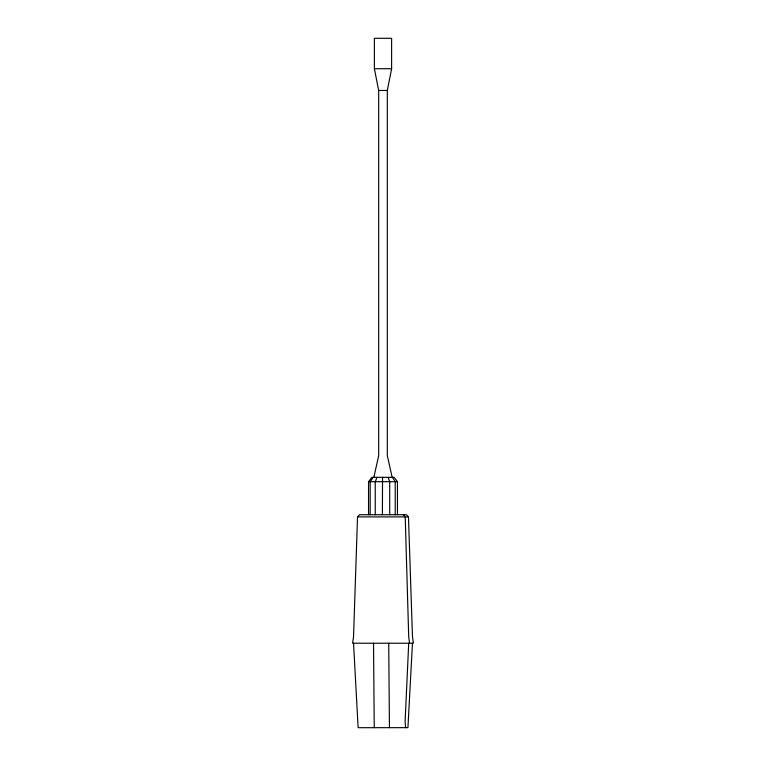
<?xml version="1.0" encoding="UTF-8"?>
<svg xmlns="http://www.w3.org/2000/svg" width="766" height="766" viewBox="0 0 766 766"><rect width="100%" height="100%" fill="white"/><g stroke="black" fill="none" stroke-linecap="round" stroke-linejoin="round"><path stroke-width="1.15" d="M382.531 477.342L382.397 514.733M357.521 516.906L353.538 636.699L352.571 643.22L413.429 643.22L412.462 636.699L408.479 516.906L406.459 514.733L359.541 514.733L357.521 516.906L408.479 516.906M408.709 643.22L405.109 721.38L405.568 727.7M412.462 643.22L407.933 727.652L358.124 727.7L353.538 643.22M392.154 477.342L387.309 455.607L387.309 90.465L391.618 68.729L391.618 38.3L374.382 38.3L374.382 68.729L378.691 90.465L378.691 455.607L373.846 477.342M377.035 477.342L375.244 481.69L375.244 514.733M373.128 477.342L370.179 481.69L370.179 514.733M368.542 514.733L368.542 481.69L371.874 477.342L394.126 477.342L397.458 481.69L397.458 514.733M374.382 68.729L391.618 68.729M378.691 90.465L387.309 90.465M368.542 481.69L397.458 481.69M389.444 727.7L388.726 643.22M374.239 727.7L373.521 643.22M403.366 514.733L405.233 516.906L408.709 636.699L409.551 643.22M392.403 477.342L395.218 481.69L395.218 514.733M388.161 477.342L389.702 481.69L389.702 514.733"/></g></svg>
